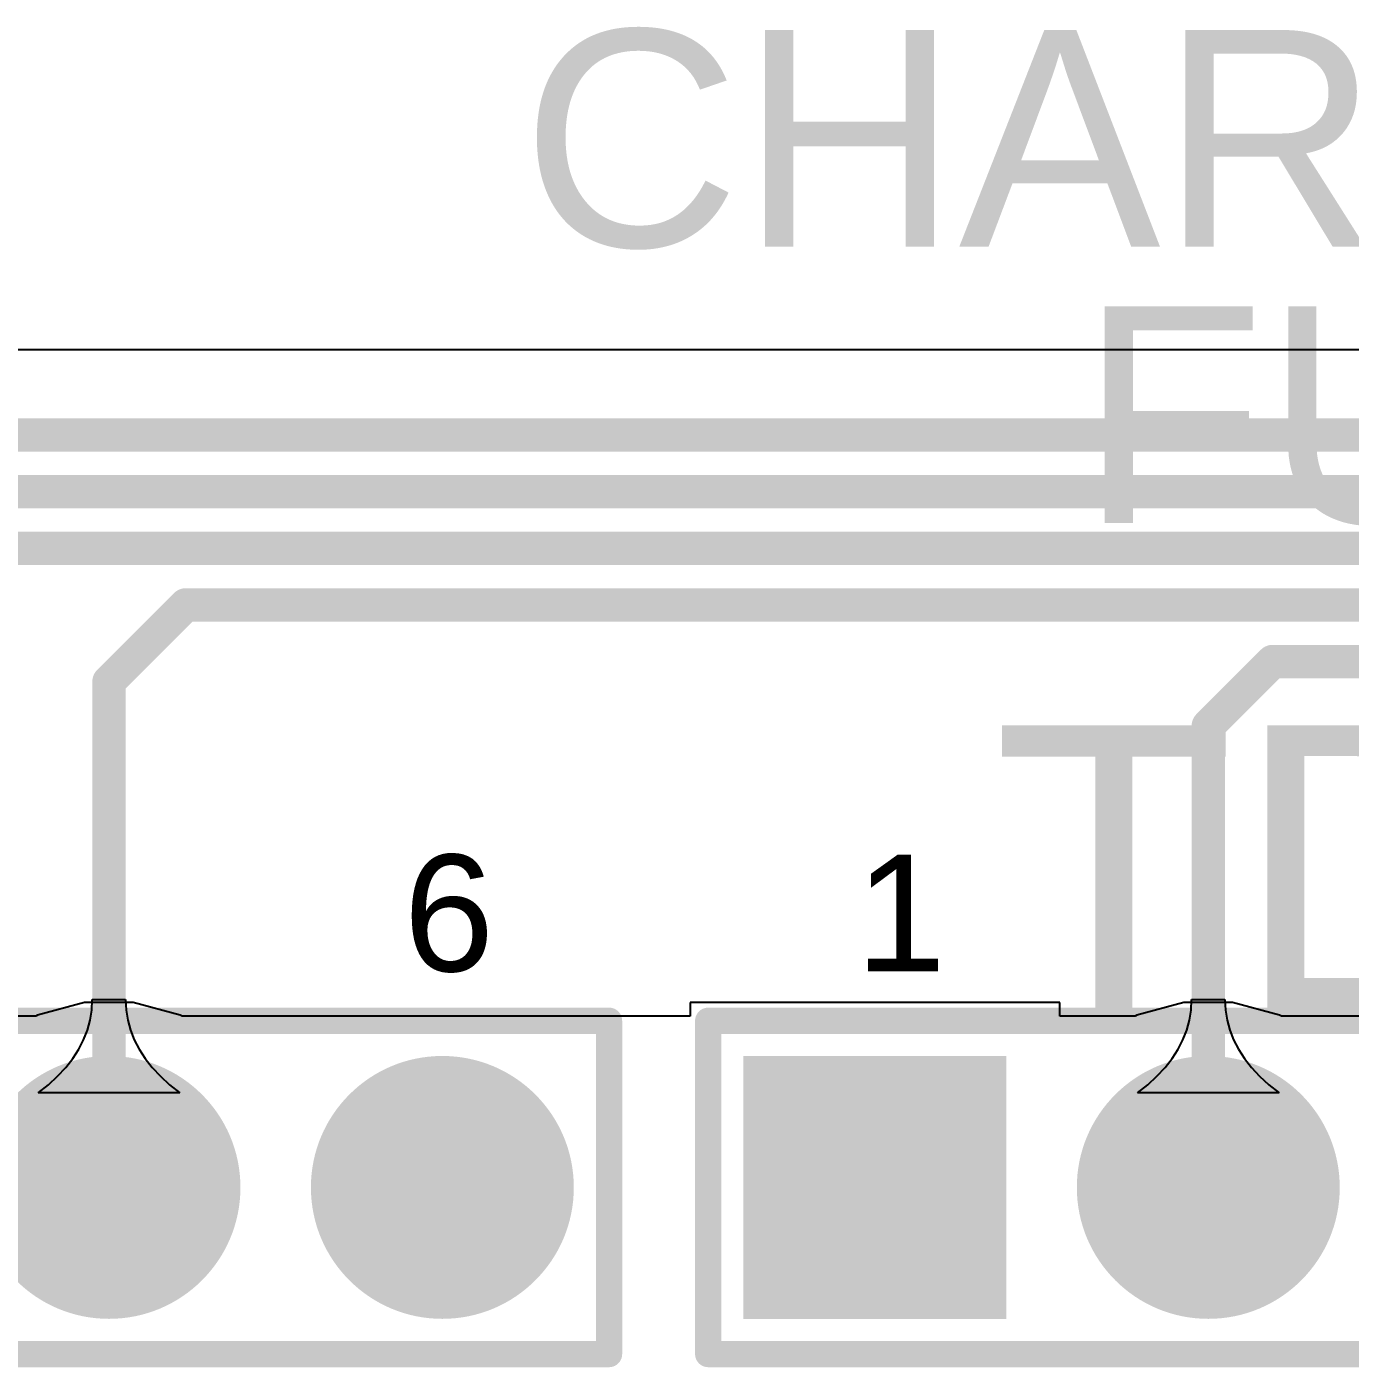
# Model space of a CAD drawing. Header units: millimetres. Extents: x -3 to 5437, y -3 to 5435.
# Drawn here: x 30.7 to 40.78, y -2.68 to 7.54 of the extents above; entities that cross this region are included whole.
import ezdxf

# ---------------------------------------------------------------- set-up
doc = ezdxf.new("R2010")
doc.units = ezdxf.units.MM
for name, color, linetype in [('BottomLayer', 5, 'Continuous'), ('BottomSolder', 6, 'Continuous'), ('MultiLayer', 9, 'Continuous'), ('PadHoleLayer', 156, 'Continuous'), ('TopLayer', 1, 'Continuous'), ('TopOverlay', 2, 'Continuous'), ('TopSolder', 216, 'Continuous')]:
    doc.layers.add(name, color=color, linetype=linetype)
doc.styles.add('Arial', font='', dxfattribs={"height": 0.2})
doc.styles.get('Arial').set_extended_font_data('Arial')

# ---------------------------------------------------------------- blocks, each defined once
blk = doc.blocks.new('HDR1X6_469')
at = {"layer": 'BottomLayer'}
blk.add_hatch(color=5, dxfattribs=at).paths.add_polyline_path([(-0.8999994699999999, 0.8999994699999999), (0.8999994699999999, 0.8999994699999999), (0.8999994699999999, -0.8999994699999999), (-0.8999994699999999, -0.8999994699999999)])
h = blk.add_hatch(color=5, dxfattribs=at)
edge = h.paths.add_edge_path()
edge.add_arc((2.54, 0), 0.8999982, 0, 360)
h = blk.add_hatch(color=5, dxfattribs=at)
edge = h.paths.add_edge_path()
edge.add_arc((5.08, 0), 0.8999982, 0, 360)
h = blk.add_hatch(color=5, dxfattribs=at)
edge = h.paths.add_edge_path()
edge.add_arc((7.619999999999999, 0), 0.8999982, 0, 360)
h = blk.add_hatch(color=5, dxfattribs=at)
edge = h.paths.add_edge_path()
edge.add_arc((10.16, 0), 0.8999982, 0, 360)
h = blk.add_hatch(color=5, dxfattribs=at)
edge = h.paths.add_edge_path()
edge.add_arc((12.7, 0), 0.8999982, 0, 360)
at = {"layer": 'BottomSolder'}
blk.add_hatch(color=6, dxfattribs=at).paths.add_polyline_path([(-1.00159947, 1.00159947), (1.00159947, 1.00159947), (1.00159947, -1.00159947), (-1.00159947, -1.00159947)])
h = blk.add_hatch(color=6, dxfattribs=at)
edge = h.paths.add_edge_path()
edge.add_arc((2.54, 0), 1.0015982, 0, 360)
h = blk.add_hatch(color=6, dxfattribs=at)
edge = h.paths.add_edge_path()
edge.add_arc((5.08, 0), 1.0015982, 0, 360)
h = blk.add_hatch(color=6, dxfattribs=at)
edge = h.paths.add_edge_path()
edge.add_arc((7.619999999999999, 0), 1.0015982, 0, 360)
h = blk.add_hatch(color=6, dxfattribs=at)
edge = h.paths.add_edge_path()
edge.add_arc((10.16, 0), 1.0015982, 0, 360)
h = blk.add_hatch(color=6, dxfattribs=at)
edge = h.paths.add_edge_path()
edge.add_arc((12.7, 0), 1.0015982, 0, 360)
at = {"layer": 'MultiLayer'}
blk.add_hatch(color=9, dxfattribs=at).paths.add_polyline_path([(-0.8999994699999999, 0.8999994699999999), (0.8999994699999999, 0.8999994699999999), (0.8999994699999999, -0.8999994699999999), (-0.8999994699999999, -0.8999994699999999)])
h = blk.add_hatch(color=9, dxfattribs=at)
edge = h.paths.add_edge_path()
edge.add_arc((2.54, 0), 0.8999982, 0, 360)
h = blk.add_hatch(color=9, dxfattribs=at)
edge = h.paths.add_edge_path()
edge.add_arc((5.08, 0), 0.8999982, 0, 360)
h = blk.add_hatch(color=9, dxfattribs=at)
edge = h.paths.add_edge_path()
edge.add_arc((7.619999999999999, 0), 0.8999982, 0, 360)
h = blk.add_hatch(color=9, dxfattribs=at)
edge = h.paths.add_edge_path()
edge.add_arc((10.16, 0), 0.8999982, 0, 360)
h = blk.add_hatch(color=9, dxfattribs=at)
edge = h.paths.add_edge_path()
edge.add_arc((12.7, 0), 0.8999982, 0, 360)
at = {"layer": 'PadHoleLayer'}
h = blk.add_hatch(color=156, dxfattribs=at)
edge = h.paths.add_edge_path()
edge.add_arc((0, 0), 0.4499991, 0, 360)
h = blk.add_hatch(color=156, dxfattribs=at)
edge = h.paths.add_edge_path()
edge.add_arc((2.54, 0), 0.4499991, 0, 360)
h = blk.add_hatch(color=156, dxfattribs=at)
edge = h.paths.add_edge_path()
edge.add_arc((5.08, 0), 0.4499991, 0, 360)
h = blk.add_hatch(color=156, dxfattribs=at)
edge = h.paths.add_edge_path()
edge.add_arc((7.619999999999999, 0), 0.4499991, 0, 360)
h = blk.add_hatch(color=156, dxfattribs=at)
edge = h.paths.add_edge_path()
edge.add_arc((10.16, 0), 0.4499991, 0, 360)
h = blk.add_hatch(color=156, dxfattribs=at)
edge = h.paths.add_edge_path()
edge.add_arc((12.7, 0), 0.4499991, 0, 360)
at = {"layer": 'TopLayer'}
blk.add_hatch(color=1, dxfattribs=at).paths.add_polyline_path([(-0.8999994699999999, 0.8999994699999999), (0.8999994699999999, 0.8999994699999999), (0.8999994699999999, -0.8999994699999999), (-0.8999994699999999, -0.8999994699999999)])
h = blk.add_hatch(color=1, dxfattribs=at)
edge = h.paths.add_edge_path()
edge.add_arc((2.54, 0), 0.8999982, 0, 360)
h = blk.add_hatch(color=1, dxfattribs=at)
edge = h.paths.add_edge_path()
edge.add_arc((5.08, 0), 0.8999982, 0, 360)
h = blk.add_hatch(color=1, dxfattribs=at)
edge = h.paths.add_edge_path()
edge.add_arc((7.619999999999999, 0), 0.8999982, 0, 360)
h = blk.add_hatch(color=1, dxfattribs=at)
edge = h.paths.add_edge_path()
edge.add_arc((10.16, 0), 0.8999982, 0, 360)
h = blk.add_hatch(color=1, dxfattribs=at)
edge = h.paths.add_edge_path()
edge.add_arc((12.7, 0), 0.8999982, 0, 360)
at = {"layer": 'TopSolder'}
blk.add_hatch(color=216, dxfattribs=at).paths.add_polyline_path([(-1.00159947, 1.00159947), (1.00159947, 1.00159947), (1.00159947, -1.00159947), (-1.00159947, -1.00159947)])
h = blk.add_hatch(color=216, dxfattribs=at)
edge = h.paths.add_edge_path()
edge.add_arc((2.54, 0), 1.0015982, 0, 360)
h = blk.add_hatch(color=216, dxfattribs=at)
edge = h.paths.add_edge_path()
edge.add_arc((5.08, 0), 1.0015982, 0, 360)
h = blk.add_hatch(color=216, dxfattribs=at)
edge = h.paths.add_edge_path()
edge.add_arc((7.619999999999999, 0), 1.0015982, 0, 360)
h = blk.add_hatch(color=216, dxfattribs=at)
edge = h.paths.add_edge_path()
edge.add_arc((10.16, 0), 1.0015982, 0, 360)
h = blk.add_hatch(color=216, dxfattribs=at)
edge = h.paths.add_edge_path()
edge.add_arc((12.7, 0), 1.0015982, 0, 360)
at = {"layer": 'TopOverlay', "const_width": 0.1999996}
for points in [[(-1.27, -1.27), (-1.27, 1.27)], [(-1.27, 1.27), (13.97, 1.27)], [(13.97, -1.27), (13.97, 1.27)], [(-1.27, -1.27), (13.97, -1.27)]]:
    blk.add_lwpolyline(points, dxfattribs=at)
at = {"layer": 'TopOverlay', "const_width": 0.0999998}
for points in [[(-1.3199999, 1.27, 1), (-1.2200001, 1.27, 1)], [(-1.3199999, 1.27, 1), (-1.2200001, 1.27, 1)], [(13.9200001, 1.27, 1), (14.0199999, 1.27, 1)], [(13.9200001, 1.27, 1), (14.0199999, 1.27, 1)], [(-1.3199999, -1.27, 1), (-1.2200001, -1.27, 1)], [(-1.3199999, -1.27, 1), (-1.2200001, -1.27, 1)], [(13.9200001, -1.27, 1), (14.0199999, -1.27, 1)], [(13.9200001, -1.27, 1), (14.0199999, -1.27, 1)]]:
    blk.add_lwpolyline(points, format="xyb", close=True, dxfattribs=at)
blk = doc.blocks.new('HDR1X6_470')
at = {"layer": 'BottomLayer'}
blk.add_hatch(color=5, dxfattribs=at).paths.add_polyline_path([(-0.8999994699999999, 0.8999994699999999), (0.8999994699999999, 0.8999994699999999), (0.8999994699999999, -0.8999994699999999), (-0.8999994699999999, -0.8999994699999999)])
h = blk.add_hatch(color=5, dxfattribs=at)
edge = h.paths.add_edge_path()
edge.add_arc((2.54, 0), 0.8999982, 0, 360)
h = blk.add_hatch(color=5, dxfattribs=at)
edge = h.paths.add_edge_path()
edge.add_arc((5.08, 0), 0.8999982, 0, 360)
h = blk.add_hatch(color=5, dxfattribs=at)
edge = h.paths.add_edge_path()
edge.add_arc((7.619999999999999, 0), 0.8999982, 0, 360)
h = blk.add_hatch(color=5, dxfattribs=at)
edge = h.paths.add_edge_path()
edge.add_arc((10.16, 0), 0.8999982, 0, 360)
h = blk.add_hatch(color=5, dxfattribs=at)
edge = h.paths.add_edge_path()
edge.add_arc((12.7, 0), 0.8999982, 0, 360)
at = {"layer": 'BottomSolder'}
blk.add_hatch(color=6, dxfattribs=at).paths.add_polyline_path([(-1.00159947, 1.00159947), (1.00159947, 1.00159947), (1.00159947, -1.00159947), (-1.00159947, -1.00159947)])
h = blk.add_hatch(color=6, dxfattribs=at)
edge = h.paths.add_edge_path()
edge.add_arc((2.54, 0), 1.0015982, 0, 360)
h = blk.add_hatch(color=6, dxfattribs=at)
edge = h.paths.add_edge_path()
edge.add_arc((5.08, 0), 1.0015982, 0, 360)
h = blk.add_hatch(color=6, dxfattribs=at)
edge = h.paths.add_edge_path()
edge.add_arc((7.619999999999999, 0), 1.0015982, 0, 360)
h = blk.add_hatch(color=6, dxfattribs=at)
edge = h.paths.add_edge_path()
edge.add_arc((10.16, 0), 1.0015982, 0, 360)
h = blk.add_hatch(color=6, dxfattribs=at)
edge = h.paths.add_edge_path()
edge.add_arc((12.7, 0), 1.0015982, 0, 360)
at = {"layer": 'MultiLayer'}
blk.add_hatch(color=9, dxfattribs=at).paths.add_polyline_path([(-0.8999994699999999, 0.8999994699999999), (0.8999994699999999, 0.8999994699999999), (0.8999994699999999, -0.8999994699999999), (-0.8999994699999999, -0.8999994699999999)])
h = blk.add_hatch(color=9, dxfattribs=at)
edge = h.paths.add_edge_path()
edge.add_arc((2.54, 0), 0.8999982, 0, 360)
h = blk.add_hatch(color=9, dxfattribs=at)
edge = h.paths.add_edge_path()
edge.add_arc((5.08, 0), 0.8999982, 0, 360)
h = blk.add_hatch(color=9, dxfattribs=at)
edge = h.paths.add_edge_path()
edge.add_arc((7.619999999999999, 0), 0.8999982, 0, 360)
h = blk.add_hatch(color=9, dxfattribs=at)
edge = h.paths.add_edge_path()
edge.add_arc((10.16, 0), 0.8999982, 0, 360)
h = blk.add_hatch(color=9, dxfattribs=at)
edge = h.paths.add_edge_path()
edge.add_arc((12.7, 0), 0.8999982, 0, 360)
at = {"layer": 'PadHoleLayer'}
h = blk.add_hatch(color=156, dxfattribs=at)
edge = h.paths.add_edge_path()
edge.add_arc((0, 0), 0.4499991, 0, 360)
h = blk.add_hatch(color=156, dxfattribs=at)
edge = h.paths.add_edge_path()
edge.add_arc((2.54, 0), 0.4499991, 0, 360)
h = blk.add_hatch(color=156, dxfattribs=at)
edge = h.paths.add_edge_path()
edge.add_arc((5.08, 0), 0.4499991, 0, 360)
h = blk.add_hatch(color=156, dxfattribs=at)
edge = h.paths.add_edge_path()
edge.add_arc((7.619999999999999, 0), 0.4499991, 0, 360)
h = blk.add_hatch(color=156, dxfattribs=at)
edge = h.paths.add_edge_path()
edge.add_arc((10.16, 0), 0.4499991, 0, 360)
h = blk.add_hatch(color=156, dxfattribs=at)
edge = h.paths.add_edge_path()
edge.add_arc((12.7, 0), 0.4499991, 0, 360)
at = {"layer": 'TopLayer'}
blk.add_hatch(color=1, dxfattribs=at).paths.add_polyline_path([(-0.8999994699999999, 0.8999994699999999), (0.8999994699999999, 0.8999994699999999), (0.8999994699999999, -0.8999994699999999), (-0.8999994699999999, -0.8999994699999999)])
h = blk.add_hatch(color=1, dxfattribs=at)
edge = h.paths.add_edge_path()
edge.add_arc((2.54, 0), 0.8999982, 0, 360)
h = blk.add_hatch(color=1, dxfattribs=at)
edge = h.paths.add_edge_path()
edge.add_arc((5.08, 0), 0.8999982, 0, 360)
h = blk.add_hatch(color=1, dxfattribs=at)
edge = h.paths.add_edge_path()
edge.add_arc((7.619999999999999, 0), 0.8999982, 0, 360)
h = blk.add_hatch(color=1, dxfattribs=at)
edge = h.paths.add_edge_path()
edge.add_arc((10.16, 0), 0.8999982, 0, 360)
h = blk.add_hatch(color=1, dxfattribs=at)
edge = h.paths.add_edge_path()
edge.add_arc((12.7, 0), 0.8999982, 0, 360)
at = {"layer": 'TopSolder'}
blk.add_hatch(color=216, dxfattribs=at).paths.add_polyline_path([(-1.00159947, 1.00159947), (1.00159947, 1.00159947), (1.00159947, -1.00159947), (-1.00159947, -1.00159947)])
h = blk.add_hatch(color=216, dxfattribs=at)
edge = h.paths.add_edge_path()
edge.add_arc((2.54, 0), 1.0015982, 0, 360)
h = blk.add_hatch(color=216, dxfattribs=at)
edge = h.paths.add_edge_path()
edge.add_arc((5.08, 0), 1.0015982, 0, 360)
h = blk.add_hatch(color=216, dxfattribs=at)
edge = h.paths.add_edge_path()
edge.add_arc((7.619999999999999, 0), 1.0015982, 0, 360)
h = blk.add_hatch(color=216, dxfattribs=at)
edge = h.paths.add_edge_path()
edge.add_arc((10.16, 0), 1.0015982, 0, 360)
h = blk.add_hatch(color=216, dxfattribs=at)
edge = h.paths.add_edge_path()
edge.add_arc((12.7, 0), 1.0015982, 0, 360)
at = {"layer": 'TopOverlay', "const_width": 0.1999996}
for points in [[(-1.27, -1.27), (-1.27, 1.27)], [(-1.27, 1.27), (13.97, 1.27)], [(13.97, -1.27), (13.97, 1.27)], [(-1.27, -1.27), (13.97, -1.27)]]:
    blk.add_lwpolyline(points, dxfattribs=at)
at = {"layer": 'TopOverlay', "const_width": 0.0999998}
for points in [[(-1.3199999, 1.27, 1), (-1.2200001, 1.27, 1)], [(-1.3199999, 1.27, 1), (-1.2200001, 1.27, 1)], [(13.9200001, 1.27, 1), (14.0199999, 1.27, 1)], [(13.9200001, 1.27, 1), (14.0199999, 1.27, 1)], [(-1.3199999, -1.27, 1), (-1.2200001, -1.27, 1)], [(-1.3199999, -1.27, 1), (-1.2200001, -1.27, 1)], [(13.9200001, -1.27, 1), (14.0199999, -1.27, 1)], [(13.9200001, -1.27, 1), (14.0199999, -1.27, 1)]]:
    blk.add_lwpolyline(points, format="xyb", close=True, dxfattribs=at)

msp = doc.modelspace()

# ---------------------------------------------------------------- linework, layer by layer
at = {"layer": 'BottomLayer'}
for p, q in [((50.47821501999999, 5.07586742), (26.5174349, 5.07586742)), ((31.19010018, 0.04530852), (31.19423021999999, 0.12464288)), ((31.19423021999999, 0.12464288), (31.44823022, 0.12464288)), ((31.44823022, 0.12464288), (31.45236026, 0.04530852)), ((39.56575017999999, 0.04530852), (39.56988021999999, 0.12464288)), ((39.56988021999999, 0.12464288), (39.82388021999999, 0.12464288)), ((39.82388021999999, 0.12464288), (39.82801026, 0.04530852)), ((31.17771006, -0.03219449999999999), (31.19010018, 0.04530852)), ((31.45236026, 0.04530852), (31.46475038, -0.03219449999999999)), ((39.55336006, -0.03219449999999999), (39.56575017999999, 0.04530852)), ((39.82801026, 0.04530852), (39.84040038, -0.03219449999999999)), ((31.15705986, -0.10786872), (31.17771006, -0.03219449999999999)), ((31.46475038, -0.03219449999999999), (31.48540058, -0.10786872)), ((39.53270986, -0.10786872), (39.55336006, -0.03219449999999999)), ((39.84040038, -0.03219449999999999), (39.86105058, -0.10786872)), ((31.09097922, -0.2537282199999999), (31.12814958, -0.1817116)), ((31.12814958, -0.1817116), (31.15705986, -0.10786872)), ((31.48540058, -0.10786872), (31.51431085999999, -0.1817116)), ((31.51431085999999, -0.1817116), (31.55148122, -0.2537282199999999)), ((39.46662921999999, -0.2537282199999999), (39.50379958, -0.1817116)), ((39.50379958, -0.1817116), (39.53270986, -0.10786872)), ((39.86105058, -0.10786872), (39.88996086, -0.1817116)), ((39.88996086, -0.1817116), (39.92713121999999, -0.2537282199999999)), ((31.04555132, -0.32391096), (31.09097922, -0.2537282199999999)), ((31.55148122, -0.2537282199999999), (31.59690912, -0.32391096)), ((39.42120131999999, -0.32391096), (39.46662921999999, -0.2537282199999999)), ((39.92713121999999, -0.2537282199999999), (39.97255912, -0.32391096)), ((30.9299102, -0.45879004), (30.99186079999999, -0.3922649)), ((30.99186079999999, -0.3922649), (31.04555132, -0.32391096)), ((31.59690912, -0.32391096), (31.65059964, -0.3922649)), ((31.65059964, -0.3922649), (31.71255024, -0.45879004)), ((39.3055602, -0.45879004), (39.3675108, -0.3922649)), ((39.3675108, -0.3922649), (39.42120131999999, -0.32391096)), ((39.97255912, -0.32391096), (40.02624964, -0.3922649)), ((40.02624964, -0.3922649), (40.08820024, -0.45879004)), ((30.85969952, -0.52348638), (30.9299102, -0.45879004)), ((31.71255024, -0.45879004), (31.78276091999999, -0.52348638)), ((39.23534951999999, -0.52348638), (39.3055602, -0.45879004)), ((40.08820024, -0.45879004), (40.15841092, -0.52348638)), ((30.7812313, -0.58635138), (30.85969952, -0.52348638)), ((31.86122914, -0.58635138), (30.7812313, -0.58635138)), ((31.78276091999999, -0.52348638), (31.86122914, -0.58635138)), ((39.1568813, -0.58635138), (39.23534951999999, -0.52348638)), ((40.23687914, -0.58635138), (39.1568813, -0.58635138)), ((40.15841092, -0.52348638), (40.23687914, -0.58635138))]:
    msp.add_line(p, q, dxfattribs=at)
at = {"layer": 'BottomLayer', "const_width": 0.254}
for points in [[(24.18538978, 4.4284265), (50.7463933, 4.4284265)], [(26.69998978, 3.9966265), (50.92524993999999, 3.9966265)], [(29.29078978, 3.564826499999999), (51.10410657999999, 3.564826499999999)], [(31.32123022, 2.54726694), (31.90698978, 3.1330265)], [(31.90698978, 3.1330265), (51.28296321999999, 3.1330265)], [(39.69688022, 2.21067376), (40.18743296, 2.7012265)], [(40.18743296, 2.7012265), (51.46181985999999, 2.7012265)], [(31.32123022, -1.30634994), (31.32123022, 2.54726694)], [(39.69688022, -1.30634994), (39.69688022, 2.21067376)]]:
    msp.add_lwpolyline(points, dxfattribs=at)
at = {"layer": 'BottomLayer', "const_width": 0.127}
for points in [[(31.84348978, 3.1330265, 1), (31.97048978, 3.1330265, 1)], [(31.84348978, 3.1330265, 1), (31.97048978, 3.1330265, 1)], [(40.12393296, 2.7012265, 1), (40.25093295999999, 2.7012265, 1)], [(40.12393296, 2.7012265, 1), (40.25093295999999, 2.7012265, 1)], [(31.25773022, 2.54726694, 1), (31.38473022, 2.54726694, 1)], [(31.25773022, 2.54726694, 1), (31.38473022, 2.54726694, 1)], [(39.63338022, 2.21067376, 1), (39.76038021999999, 2.21067376, 1)], [(39.63338022, 2.21067376, 1), (39.76038021999999, 2.21067376, 1)], [(31.25773022, -1.30634994, 1), (31.38473022, -1.30634994, 1)], [(39.63338022, -1.30634994, 1), (39.76038021999999, -1.30634994, 1)]]:
    msp.add_lwpolyline(points, format="xyb", close=True, dxfattribs=at)
at = {"layer": 'TopLayer'}
for p, q in [((30.7777642, 0.00569468), (30.76335986, -0.00262128)), ((31.13586356, 0.10164826), (30.7777642, 0.00569468)), ((31.50659688, 0.10164826), (31.13586356, 0.10164826)), ((31.86469624, 0.00569468), (31.50659688, 0.10164826)), ((31.87910058, -0.00262128), (31.86469624, 0.00569468)), ((38.56487842, 0.10164826), (35.74888202, 0.10164826)), ((35.74888202, 0.10164826), (35.74888202, -0.00262128)), ((38.56487842, -0.00262128), (38.56487842, 0.10164826)), ((39.1534142, 0.00569468), (39.13900986, -0.00262128)), ((39.51151356, 0.10164826), (39.1534142, 0.00569468)), ((39.88224688, 0.10164826), (39.51151356, 0.10164826)), ((40.24034623999999, 0.00569468), (39.88224688, 0.10164826)), ((40.25475058, -0.00262128), (40.24034623999999, 0.00569468)), ((30.76335986, -0.00262128), (29.33910058, -0.00262128)), ((35.74888202, -0.00262128), (31.87910058, -0.00262128)), ((39.13900986, -0.00262128), (38.56487842, -0.00262128)), ((41.67900985999999, -0.00262128), (40.25475058, -0.00262128))]:
    msp.add_line(p, q, dxfattribs=at)
at = {"layer": 'TopLayer', "const_width": 1.27}
msp.add_lwpolyline([(33.86123022, -1.30634994), (33.86161122, -1.30596894)], dxfattribs=at)
at = {"layer": 'TopLayer', "const_width": 0.635}
for points in [[(33.54373021999999, -1.30634994, 1), (34.17873022, -1.30634994, 1)], [(33.54411122, -1.30596894, 1), (34.17911122, -1.30596894, 1)]]:
    msp.add_lwpolyline(points, format="xyb", close=True, dxfattribs=at)

# ---------------------------------------------------------------- block references
for name, p in [('HDR1X6_470', (21.16123022, -1.30634994)), ('HDR1X6_469', (37.15688022, -1.30634994))]:
    msp.add_blockref(name, p)

# ---------------------------------------------------------------- texts
at = {"layer": 'TopOverlay', "style": 'Arial'}
for s, height, p in [('CHARGING', 1.651, (34.46443704, 5.86219808)), ('FULL', 1.651, (38.71890402, 3.75693686)), ('TDS-2', 2.159, (38.05688096, 0.05536946))]:
    msp.add_text(s, height=height, rotation=360, dxfattribs=at).set_placement(p)
for s, p in [('6', (33.56499256, 0.34026602)), ('1', (37.00876266, 0.34026602))]:
    msp.add_text(s, height=0.889, dxfattribs=at).set_placement(p)

doc.saveas('drawing.dxf')
